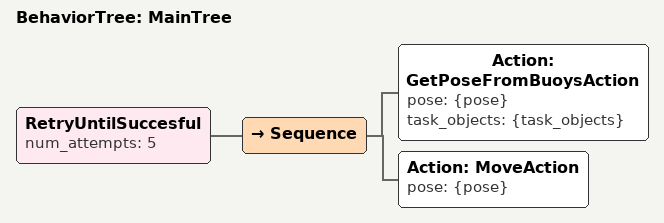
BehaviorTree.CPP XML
<?xml version="1.0"?>
<root main_tree_to_execute="MainTree">
    <BehaviorTree ID="MainTree">
        <RetryUntilSuccesful num_attempts="5">
            <Sequence>
                <Action ID="GetPoseFromBuoysAction" pose="{pose}" task_objects="{task_objects}"/>
                <Action ID="MoveAction" pose="{pose}"/>
            </Sequence>
        </RetryUntilSuccesful>
    </BehaviorTree>
</root>
